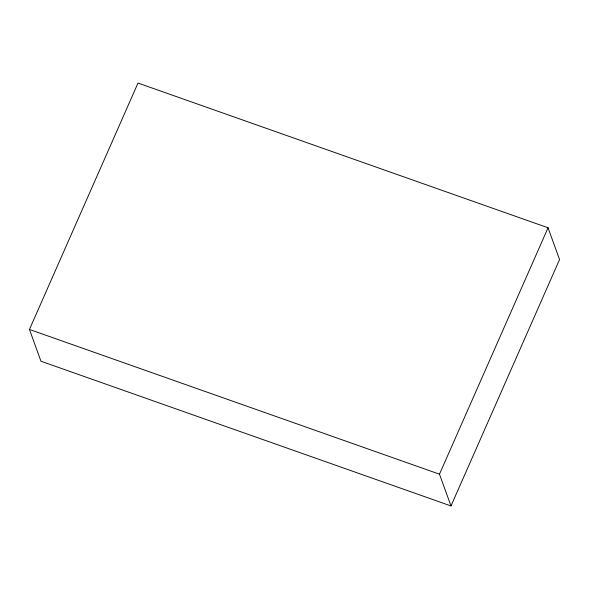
<?xml version="1.0" encoding="UTF-8"?>
<svg xmlns="http://www.w3.org/2000/svg" width="589" height="589" viewBox="0 0 589 589"><rect width="100%" height="100%" fill="white"/><g stroke="black" fill="none" stroke-linecap="round" stroke-linejoin="round"><path stroke-width="0.88" d="M29.45 329.45L138.01 83.049L548.05 227.781L559.55 259.55L450.99 505.951L40.95 361.219L29.45 329.45L439.49 474.189L450.99 505.951M439.49 474.189L548.05 227.781"/></g></svg>
